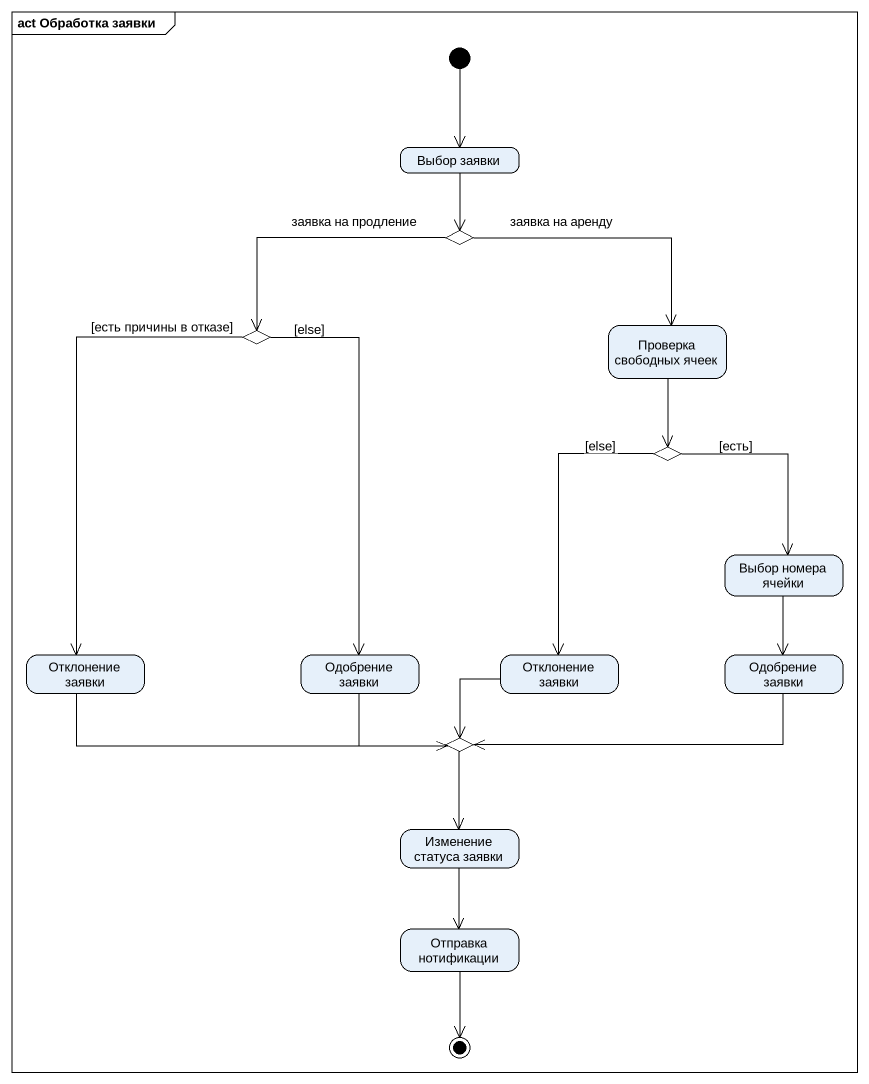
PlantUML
@startuml
mainframe act Обработка заявки
hide empty description
state "Выбор заявки" as Выбор_заявки
state choice1 <<choice>>
state "Проверка свободных ячеек" as Проверка_свободных_ячеек
state choice2 <<choice>>
state choice3 <<choice>>
state "Выбор номера ячейки" as Выбор_номера_ячейки
state "Отклонение заявки" as Отклонение_заявки
state "Одобрение заявки" as Одобрение_заявки
state "Отклонение заявки" as Отклонение_заявки_2
state "Одобрение заявки" as Одобрение_заявки_2
state choice4 <<choice>>
state "Изменение статуса заявки" as Изменение_статуса_заявки
state "Отправка нотификации" as Отправка_нотификации
[*] --> Выбор_заявки
Выбор_заявки --> choice1
choice1 -right-> Проверка_свободных_ячеек : заявка на аренду
choice1 -left-> choice2 : заявка на продление
Проверка_свободных_ячеек --> choice3
choice2 --> Отклонение_заявки : [есть причины в отказе]
choice2 --> Одобрение_заявки : [else]
choice3 --> Выбор_номера_ячейки : [есть]
choice3 --> Отклонение_заявки_2 : [else]
Выбор_номера_ячейки --> Одобрение_заявки_2
Отклонение_заявки -right-> choice4
Одобрение_заявки --> choice4
Отклонение_заявки_2 --> choice4
Одобрение_заявки_2 -left-> choice4
choice4 --> Изменение_статуса_заявки
Изменение_статуса_заявки --> Отправка_нотификации
Отправка_нотификации --> [*]
@enduml
